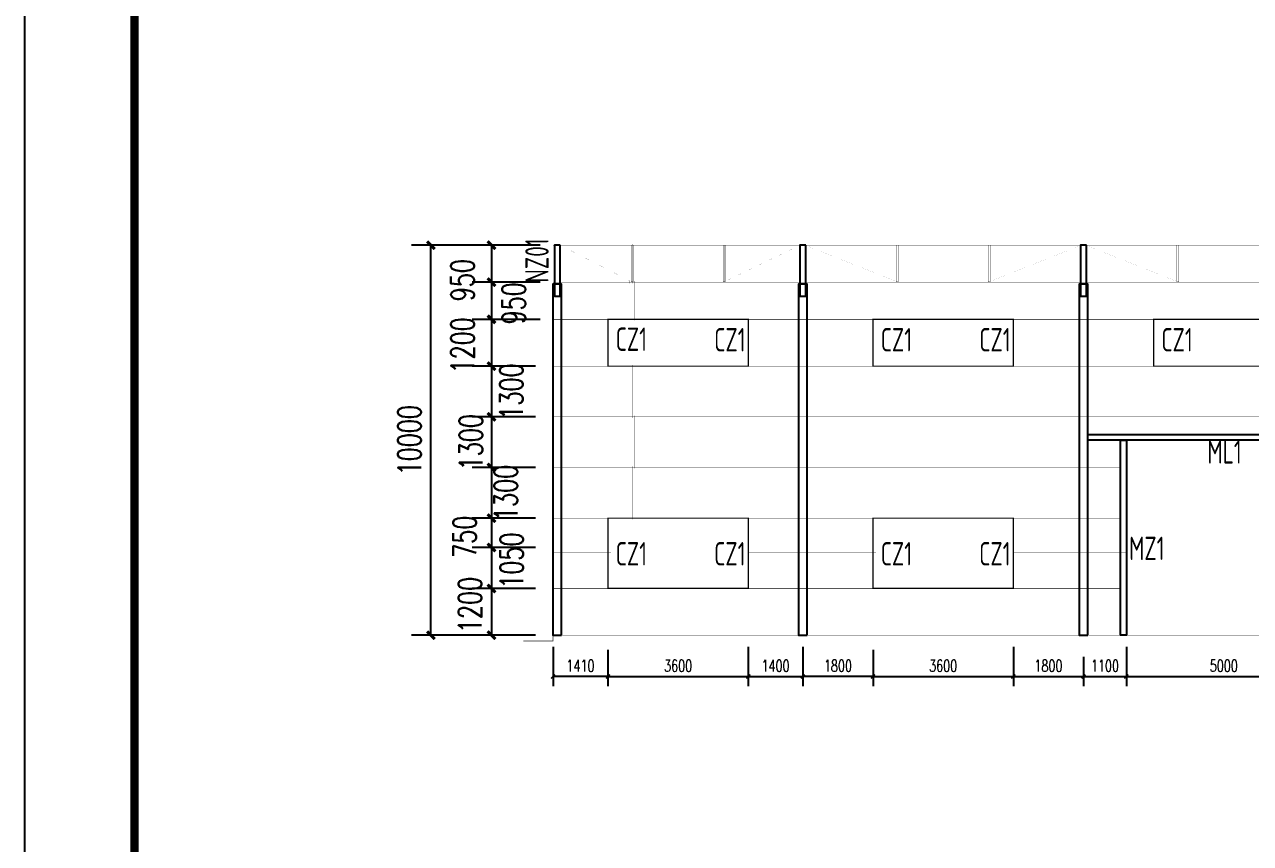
# Model space of a CAD drawing. Extents: x -33967 to 1773478, y -1022458 to -784650.
# Drawn here: x 1394494 to 1425947, y -980458 to -959458 of the extents above; entities that cross this region are included whole.
import ezdxf

# ---------------------------------------------------------------- set-up
doc = ezdxf.new("R2010")
doc.units = 0
doc.header["$LTSCALE"] = 1000
doc.header["$MEASUREMENT"] = 0
doc.linetypes.add('DOTE', pattern=[2.42, 2, -0.2, 0.02, -0.2])
for name, color, linetype in [('AXIS', 3, 'Continuous'), ('DOTE', 1, 'DOTE'), ('GZ', 50, 'Continuous'), ('LT', 27, 'Continuous'), ('PUB_TITLE', 4, 'Continuous'), ('TEXT', 7, 'Continuous')]:
    doc.layers.add(name, color=color, linetype=linetype)
doc.styles.add('_TCH_DIM_T3', font='SIMPLEX', dxfattribs={"width": 0.705882, "bigfont": 'GBCBIG'})
doc.styles.add('TSSD_Label', font='tssdeng.shx', dxfattribs={"width": 0.7, "bigfont": 'hztxt.shx'})
doc.styles.add('TSSD_Norm', font='tssdeng.shx', dxfattribs={"bigfont": 'hztxt.shx'})
doc.dimstyles.new('_TCH_ARCH&&200', dxfattribs={"dimtxt": 595, "dimasz": 200, "dimexe": 500, "dimexo": 600, "dimgap": 252.5, "dimtad": 1, "dimdec": 0, "dimzin": 0, "dimdsep": 46, "dimtxsty": '_TCH_DIM_T3', "dimblk": 'ARCHTICK', "dimcen": 0.09, "dimclrt": 7, "dimazin": 2, "dimtfac": 1, "dimtdec": 0, "dimtix": 1, "dimtmove": 2, "dimatfit": 3, "dimfxl": 1, "dimtolj": 1, "dimtzin": 0, "dimarcsym": 0})
doc.dimstyles.new('TCH-200-1', dxfattribs={"dimtxt": 595, "dimasz": 200, "dimexe": 500, "dimexo": 600, "dimgap": 252.5, "dimtad": 1, "dimdec": 0, "dimzin": 0, "dimdsep": 46, "dimtxsty": '_TCH_DIM_T3', "dimblk": 'ARCHTICK', "dimcen": 0.09, "dimclrd": 3, "dimclre": 3, "dimclrt": 7, "dimazin": 2, "dimtfac": 1, "dimtdec": 0, "dimtix": 1, "dimtmove": 2, "dimatfit": 3, "dimfxl": 1, "dimtolj": 1, "dimtzin": 0, "dimarcsym": 0})
doc.dimstyles.new('TCH_100_1', dxfattribs={"dimtxt": 297.5, "dimasz": 100, "dimexe": 250, "dimexo": 300, "dimgap": 126.25, "dimtad": 1, "dimdec": 0, "dimzin": 0, "dimdsep": 46, "dimtxsty": '_TCH_DIM_T3', "dimblk": 'ARCHTICK', "dimcen": 0.09, "dimclrd": 126, "dimclre": 126, "dimclrt": 7, "dimazin": 2, "dimtfac": 1, "dimtdec": 0, "dimtix": 1, "dimtmove": 2, "dimatfit": 3, "dimfxl": 1, "dimtolj": 1, "dimtzin": 0, "dimarcsym": 0})

# ---------------------------------------------------------------- blocks, each defined once
blk = doc.blocks.new('_ArchTick')
at = {"color": 0, "linetype": 'ByBlock', "const_width": 0.4}
blk.add_lwpolyline([(-0.5, -0.5), (0.5, 0.5)], dxfattribs=at)
blk = doc.blocks.new('*D1600')
at = {"color": 126, "lineweight": -2, "transparency": 16777216}
for p, q in [((1422763, -975418), (1422763, -976427)), ((1421663, -975673), (1421663, -976427)), ((1421663, -976177), (1422763, -976177))]:
    blk.add_line(p, q, dxfattribs=at)
at = {"layer": 'Defpoints', "color": 0, "transparency": 16777216}
for p in [(1422763, -975118), (1421663, -975373), (1422763, -976177)]:
    blk.add_point(p, dxfattribs=at)
at = {"color": 126, "lineweight": -2, "transparency": 16777216, "xscale": 100, "yscale": 100, "zscale": 100, "rotation": 180}
blk.add_blockref('_ArchTick', (1421663, -976177), dxfattribs=at)
at = {"color": 126, "lineweight": -2, "transparency": 16777216, "xscale": 100, "yscale": 100, "zscale": 100}
blk.add_blockref('_ArchTick', (1422763, -976177), dxfattribs=at)
at = {"color": 7, "transparency": 16777216, "insert": (1422213, -975902), "char_height": 297.5, "attachment_point": 5, "style": '_TCH_DIM_T3'}
blk.add_mtext('\\A1;1100', dxfattribs=at)
blk = doc.blocks.new('*D1601')
at = {"color": 126, "lineweight": -2, "transparency": 16777216}
for p, q in [((1422763, -975418), (1422763, -976427)), ((1427763, -975420), (1427763, -976427)), ((1422763, -976177), (1427763, -976177))]:
    blk.add_line(p, q, dxfattribs=at)
at = {"layer": 'Defpoints', "color": 0, "transparency": 16777216}
for p in [(1422763, -975118), (1427763, -975120), (1427763, -976177)]:
    blk.add_point(p, dxfattribs=at)
at = {"color": 126, "lineweight": -2, "transparency": 16777216, "xscale": 100, "yscale": 100, "zscale": 100, "rotation": 180}
blk.add_blockref('_ArchTick', (1422763, -976177), dxfattribs=at)
at = {"color": 126, "lineweight": -2, "transparency": 16777216, "xscale": 100, "yscale": 100, "zscale": 100}
blk.add_blockref('_ArchTick', (1427763, -976177), dxfattribs=at)
at = {"color": 7, "transparency": 16777216, "insert": (1425263, -975902), "char_height": 297.5, "attachment_point": 5, "style": '_TCH_DIM_T3'}
blk.add_mtext('\\A1;5000', dxfattribs=at)
blk = doc.blocks.new('*D1611')
at = {"color": 126, "lineweight": -2, "transparency": 16777216}
for p, q in [((1416263, -975493), (1416263, -976427)), ((1419863, -975418), (1419863, -976427)), ((1416263, -976177), (1419863, -976177))]:
    blk.add_line(p, q, dxfattribs=at)
at = {"layer": 'Defpoints', "color": 0, "transparency": 16777216}
for p in [(1416263, -975193), (1419863, -975118), (1419863, -976177)]:
    blk.add_point(p, dxfattribs=at)
at = {"color": 126, "lineweight": -2, "transparency": 16777216, "xscale": 100, "yscale": 100, "zscale": 100, "rotation": 180}
blk.add_blockref('_ArchTick', (1416263, -976177), dxfattribs=at)
at = {"color": 126, "lineweight": -2, "transparency": 16777216, "xscale": 100, "yscale": 100, "zscale": 100}
blk.add_blockref('_ArchTick', (1419863, -976177), dxfattribs=at)
at = {"color": 7, "transparency": 16777216, "insert": (1418063, -975902), "char_height": 297.5, "attachment_point": 5, "style": '_TCH_DIM_T3'}
blk.add_mtext('\\A1;3600', dxfattribs=at)
blk = doc.blocks.new('*D1612')
at = {"color": 126, "lineweight": -2, "transparency": 16777216}
for p, q in [((1419863, -975493), (1419863, -976427)), ((1421663, -975673), (1421663, -976427)), ((1419863, -976177), (1421663, -976177))]:
    blk.add_line(p, q, dxfattribs=at)
at = {"layer": 'Defpoints', "color": 0, "transparency": 16777216}
for p in [(1419863, -975193), (1421663, -975373), (1421663, -976177)]:
    blk.add_point(p, dxfattribs=at)
at = {"color": 126, "lineweight": -2, "transparency": 16777216, "xscale": 100, "yscale": 100, "zscale": 100, "rotation": 180}
blk.add_blockref('_ArchTick', (1419863, -976177), dxfattribs=at)
at = {"color": 126, "lineweight": -2, "transparency": 16777216, "xscale": 100, "yscale": 100, "zscale": 100}
blk.add_blockref('_ArchTick', (1421663, -976177), dxfattribs=at)
at = {"color": 7, "transparency": 16777216, "insert": (1420763, -975902), "char_height": 297.5, "attachment_point": 5, "style": '_TCH_DIM_T3'}
blk.add_mtext('\\A1;1800', dxfattribs=at)
blk = doc.blocks.new('*D1610')
at = {"color": 126, "lineweight": -2, "transparency": 16777216}
for p, q in [((1416263, -975493), (1416263, -976427)), ((1414463, -975673), (1414463, -976427)), ((1416263, -976177), (1414463, -976177))]:
    blk.add_line(p, q, dxfattribs=at)
at = {"layer": 'Defpoints', "color": 0, "transparency": 16777216}
for p in [(1416263, -975193), (1414463, -975373), (1414463, -976177)]:
    blk.add_point(p, dxfattribs=at)
at = {"color": 126, "lineweight": -2, "transparency": 16777216, "xscale": 100, "yscale": 100, "zscale": 100, "rotation": 180}
blk.add_blockref('_ArchTick', (1414463, -976177), dxfattribs=at)
at = {"color": 126, "lineweight": -2, "transparency": 16777216, "xscale": 100, "yscale": 100, "zscale": 100}
blk.add_blockref('_ArchTick', (1416263, -976177), dxfattribs=at)
at = {"color": 7, "transparency": 16777216, "insert": (1415363, -975902), "char_height": 297.5, "attachment_point": 5, "style": '_TCH_DIM_T3'}
blk.add_mtext('\\A1;1800', dxfattribs=at)
blk = doc.blocks.new('*D1614')
at = {"color": 126, "lineweight": -2, "transparency": 16777216}
for p, q in [((1409463, -975493), (1409463, -976427)), ((1413063, -975418), (1413063, -976427)), ((1409463, -976177), (1413063, -976177))]:
    blk.add_line(p, q, dxfattribs=at)
at = {"layer": 'Defpoints', "color": 0, "transparency": 16777216}
for p in [(1409463, -975193), (1413063, -975118), (1413063, -976177)]:
    blk.add_point(p, dxfattribs=at)
at = {"color": 126, "lineweight": -2, "transparency": 16777216, "xscale": 100, "yscale": 100, "zscale": 100, "rotation": 180}
blk.add_blockref('_ArchTick', (1409463, -976177), dxfattribs=at)
at = {"color": 126, "lineweight": -2, "transparency": 16777216, "xscale": 100, "yscale": 100, "zscale": 100}
blk.add_blockref('_ArchTick', (1413063, -976177), dxfattribs=at)
at = {"color": 7, "transparency": 16777216, "insert": (1411263, -975902), "char_height": 297.5, "attachment_point": 5, "style": '_TCH_DIM_T3'}
blk.add_mtext('\\A1;3600', dxfattribs=at)
blk = doc.blocks.new('*D1615')
at = {"color": 126, "lineweight": -2, "transparency": 16777216}
for p, q in [((1413063, -975493), (1413063, -976427)), ((1414463, -975418), (1414463, -976427)), ((1413063, -976177), (1414463, -976177))]:
    blk.add_line(p, q, dxfattribs=at)
at = {"layer": 'Defpoints', "color": 0, "transparency": 16777216}
for p in [(1413063, -975193), (1414463, -975118), (1414463, -976177)]:
    blk.add_point(p, dxfattribs=at)
at = {"color": 126, "lineweight": -2, "transparency": 16777216, "xscale": 100, "yscale": 100, "zscale": 100, "rotation": 180}
blk.add_blockref('_ArchTick', (1413063, -976177), dxfattribs=at)
at = {"color": 126, "lineweight": -2, "transparency": 16777216, "xscale": 100, "yscale": 100, "zscale": 100}
blk.add_blockref('_ArchTick', (1414463, -976177), dxfattribs=at)
at = {"color": 7, "transparency": 16777216, "insert": (1413763, -975902), "char_height": 297.5, "attachment_point": 5, "style": '_TCH_DIM_T3'}
blk.add_mtext('\\A1;1400', dxfattribs=at)
blk = doc.blocks.new('*D1613')
at = {"color": 126, "lineweight": -2, "transparency": 16777216}
for p, q in [((1408053, -975418), (1408053, -976427)), ((1409463, -975493), (1409463, -976427)), ((1409463, -976177), (1408053, -976177))]:
    blk.add_line(p, q, dxfattribs=at)
at = {"layer": 'Defpoints', "color": 0, "transparency": 16777216}
for p in [(1408053, -975118), (1409463, -975193), (1408053, -976177)]:
    blk.add_point(p, dxfattribs=at)
at = {"color": 126, "lineweight": -2, "transparency": 16777216, "xscale": 100, "yscale": 100, "zscale": 100, "rotation": 180}
blk.add_blockref('_ArchTick', (1408053, -976177), dxfattribs=at)
at = {"color": 126, "lineweight": -2, "transparency": 16777216, "xscale": 100, "yscale": 100, "zscale": 100}
blk.add_blockref('_ArchTick', (1409463, -976177), dxfattribs=at)
at = {"color": 7, "transparency": 16777216, "insert": (1408758, -975902), "char_height": 297.5, "attachment_point": 5, "style": '_TCH_DIM_T3'}
blk.add_mtext('\\A1;1410', dxfattribs=at)
blk = doc.blocks.new('*D1955')
at = {"color": 3, "lineweight": -2, "transparency": 16777216}
for p, q in [((1407453, -965118), (1404421, -965118)), ((1404921, -975118), (1404921, -965118)), ((1407193, -975118), (1404421, -975118))]:
    blk.add_line(p, q, dxfattribs=at)
at = {"layer": 'Defpoints', "color": 0, "transparency": 16777216}
for p in [(1404921, -965118), (1408053, -965118), (1407793, -975118)]:
    blk.add_point(p, dxfattribs=at)
at = {"color": 3, "lineweight": -2, "transparency": 16777216, "xscale": 200, "yscale": 200, "zscale": 200}
for p, rotation in [((1404921, -965118), 90), ((1404921, -975118), 270)]:
    blk.add_blockref('_ArchTick', p, dxfattribs=dict(at, rotation=rotation))
at = {"color": 7, "transparency": 16777216, "insert": (1404371, -970118), "char_height": 595, "attachment_point": 5, "rotation": 90, "style": '_TCH_DIM_T3'}
blk.add_mtext('\\A1;10000', dxfattribs=at)
blk = doc.blocks.new('*D1956')
at = {"layer": 'AXIS', "color": 0, "lineweight": -2, "transparency": 16777216}
for p, q in [((1407723, -967018), (1405975, -967018)), ((1406475, -967018), (1406475, -968218)), ((1407603, -968218), (1405975, -968218))]:
    blk.add_line(p, q, dxfattribs=at)
at = {"layer": 'Defpoints', "color": 0, "transparency": 16777216}
for p in [(1408323, -967018), (1406475, -968218), (1408203, -968218)]:
    blk.add_point(p, dxfattribs=at)
at = {"layer": 'AXIS', "color": 0, "lineweight": -2, "transparency": 16777216, "xscale": 200, "yscale": 200, "zscale": 200}
for p, rotation in [((1406475, -967018), 90), ((1406475, -968218), 270)]:
    blk.add_blockref('_ArchTick', p, dxfattribs=dict(at, rotation=rotation))
at = {"layer": 'AXIS', "color": 7, "transparency": 16777216, "insert": (1405733, -967684), "char_height": 595, "attachment_point": 5, "rotation": 90, "style": '_TCH_DIM_T3'}
blk.add_mtext('\\A1;1200', dxfattribs=at)
blk = doc.blocks.new('*D1957')
at = {"layer": 'AXIS', "color": 0, "lineweight": -2, "transparency": 16777216}
for p, q in [((1407603, -968218), (1405975, -968218)), ((1406475, -968218), (1406475, -969518)), ((1407603, -969518), (1405975, -969518))]:
    blk.add_line(p, q, dxfattribs=at)
at = {"layer": 'Defpoints', "color": 0, "transparency": 16777216}
for p in [(1408203, -968218), (1406475, -969518), (1408203, -969518)]:
    blk.add_point(p, dxfattribs=at)
at = {"layer": 'AXIS', "color": 0, "lineweight": -2, "transparency": 16777216, "xscale": 200, "yscale": 200, "zscale": 200}
for p, rotation in [((1406475, -968218), 90), ((1406475, -969518), 270)]:
    blk.add_blockref('_ArchTick', p, dxfattribs=dict(at, rotation=rotation))
at = {"layer": 'AXIS', "color": 7, "transparency": 16777216, "insert": (1406984, -968868), "char_height": 595, "attachment_point": 5, "rotation": 90, "style": '_TCH_DIM_T3'}
blk.add_mtext('\\A1;1300', dxfattribs=at)
blk = doc.blocks.new('*D1958')
at = {"layer": 'AXIS', "color": 0, "lineweight": -2, "transparency": 16777216}
for p, q in [((1407603, -970818), (1405975, -970818)), ((1406475, -970818), (1406475, -972118)), ((1407603, -972118), (1405975, -972118))]:
    blk.add_line(p, q, dxfattribs=at)
at = {"layer": 'Defpoints', "color": 0, "transparency": 16777216}
for p in [(1408203, -970818), (1406475, -972118), (1408203, -972118)]:
    blk.add_point(p, dxfattribs=at)
at = {"layer": 'AXIS', "color": 0, "lineweight": -2, "transparency": 16777216, "xscale": 200, "yscale": 200, "zscale": 200}
for p, rotation in [((1406475, -970818), 90), ((1406475, -972118), 270)]:
    blk.add_blockref('_ArchTick', p, dxfattribs=dict(at, rotation=rotation))
at = {"layer": 'AXIS', "color": 7, "transparency": 16777216, "insert": (1406842, -971468), "char_height": 595, "attachment_point": 5, "rotation": 90, "style": '_TCH_DIM_T3'}
blk.add_mtext('\\A1;1300', dxfattribs=at)
blk = doc.blocks.new('*D1959')
at = {"layer": 'AXIS', "color": 0, "lineweight": -2, "transparency": 16777216}
for p, q in [((1407603, -972118), (1405975, -972118)), ((1406475, -972118), (1406475, -972868)), ((1407603, -972868), (1405975, -972868))]:
    blk.add_line(p, q, dxfattribs=at)
at = {"layer": 'Defpoints', "color": 0, "transparency": 16777216}
for p in [(1408203, -972118), (1406475, -972868), (1408203, -972868)]:
    blk.add_point(p, dxfattribs=at)
at = {"layer": 'AXIS', "color": 0, "lineweight": -2, "transparency": 16777216, "xscale": 200, "yscale": 200, "zscale": 200}
for p, rotation in [((1406475, -972118), 90), ((1406475, -972868), 270)]:
    blk.add_blockref('_ArchTick', p, dxfattribs=dict(at, rotation=rotation))
at = {"layer": 'AXIS', "color": 7, "transparency": 16777216, "insert": (1405787, -972594), "char_height": 595, "attachment_point": 5, "rotation": 90, "style": '_TCH_DIM_T3'}
blk.add_mtext('\\A1;750', dxfattribs=at)
blk = doc.blocks.new('*D1960')
at = {"layer": 'AXIS', "color": 0, "lineweight": -2, "transparency": 16777216}
for p, q in [((1407603, -973918), (1405975, -973918)), ((1406475, -973918), (1406475, -975118)), ((1407603, -975118), (1405975, -975118))]:
    blk.add_line(p, q, dxfattribs=at)
at = {"layer": 'Defpoints', "color": 0, "transparency": 16777216}
for p in [(1408203, -973918), (1406475, -975118), (1408203, -975118)]:
    blk.add_point(p, dxfattribs=at)
at = {"layer": 'AXIS', "color": 0, "lineweight": -2, "transparency": 16777216, "xscale": 200, "yscale": 200, "zscale": 200}
for p, rotation in [((1406475, -973918), 90), ((1406475, -975118), 270)]:
    blk.add_blockref('_ArchTick', p, dxfattribs=dict(at, rotation=rotation))
at = {"layer": 'AXIS', "color": 7, "transparency": 16777216, "insert": (1405925, -974342), "char_height": 595, "attachment_point": 5, "rotation": 90, "style": '_TCH_DIM_T3'}
blk.add_mtext('\\A1;1200', dxfattribs=at)
blk = doc.blocks.new('*D1963')
at = {"layer": 'AXIS', "color": 0, "lineweight": -2, "transparency": 16777216}
for p, q in [((1407603, -972868), (1405975, -972868)), ((1406475, -972868), (1406475, -973918)), ((1407603, -973918), (1405975, -973918))]:
    blk.add_line(p, q, dxfattribs=at)
at = {"layer": 'Defpoints', "color": 0, "transparency": 16777216}
for p in [(1408203, -972868), (1406475, -973918), (1408203, -973918)]:
    blk.add_point(p, dxfattribs=at)
at = {"layer": 'AXIS', "color": 0, "lineweight": -2, "transparency": 16777216, "xscale": 200, "yscale": 200, "zscale": 200}
for p, rotation in [((1406475, -972868), 90), ((1406475, -973918), 270)]:
    blk.add_blockref('_ArchTick', p, dxfattribs=dict(at, rotation=rotation))
at = {"layer": 'AXIS', "color": 7, "transparency": 16777216, "insert": (1406992, -973204), "char_height": 595, "attachment_point": 5, "rotation": 90, "style": '_TCH_DIM_T3'}
blk.add_mtext('\\A1;1050', dxfattribs=at)
blk = doc.blocks.new('*D1961')
at = {"layer": 'AXIS', "color": 0, "lineweight": -2, "transparency": 16777216}
for p, q in [((1407603, -969518), (1405975, -969518)), ((1406475, -969518), (1406475, -970818)), ((1407603, -970818), (1405975, -970818))]:
    blk.add_line(p, q, dxfattribs=at)
at = {"layer": 'Defpoints', "color": 0, "transparency": 16777216}
for p in [(1408203, -969518), (1406475, -970818), (1408203, -970818)]:
    blk.add_point(p, dxfattribs=at)
at = {"layer": 'AXIS', "color": 0, "lineweight": -2, "transparency": 16777216, "xscale": 200, "yscale": 200, "zscale": 200}
for p, rotation in [((1406475, -969518), 90), ((1406475, -970818), 270)]:
    blk.add_blockref('_ArchTick', p, dxfattribs=dict(at, rotation=rotation))
at = {"layer": 'AXIS', "color": 7, "transparency": 16777216, "insert": (1405945, -970168), "char_height": 595, "attachment_point": 5, "rotation": 90, "style": '_TCH_DIM_T3'}
blk.add_mtext('\\A1;1300', dxfattribs=at)
blk = doc.blocks.new('*D1962')
at = {"layer": 'AXIS', "color": 0, "lineweight": -2, "transparency": 16777216}
for p, q in [((1407723, -965118), (1405975, -965118)), ((1406475, -965118), (1406475, -966068)), ((1407603, -966068), (1405975, -966068))]:
    blk.add_line(p, q, dxfattribs=at)
at = {"layer": 'Defpoints', "color": 0, "transparency": 16777216}
for p in [(1408323, -965118), (1406475, -966068), (1408203, -966068)]:
    blk.add_point(p, dxfattribs=at)
at = {"layer": 'AXIS', "color": 0, "lineweight": -2, "transparency": 16777216, "xscale": 200, "yscale": 200, "zscale": 200}
for p, rotation in [((1406475, -965118), 90), ((1406475, -966068), 270)]:
    blk.add_blockref('_ArchTick', p, dxfattribs=dict(at, rotation=rotation))
at = {"layer": 'AXIS', "color": 7, "transparency": 16777216, "insert": (1405733, -966013), "char_height": 595, "attachment_point": 5, "rotation": 90, "style": '_TCH_DIM_T3'}
blk.add_mtext('\\A1;950', dxfattribs=at)
blk = doc.blocks.new('*D1964')
at = {"layer": 'AXIS', "color": 0, "lineweight": -2, "transparency": 16777216}
for p, q in [((1407723, -966067), (1405975, -966067)), ((1406475, -966067), (1406475, -967018)), ((1407603, -967018), (1405975, -967018))]:
    blk.add_line(p, q, dxfattribs=at)
at = {"layer": 'Defpoints', "color": 0, "transparency": 16777216}
for p in [(1408323, -966067), (1406475, -967018), (1408203, -967018)]:
    blk.add_point(p, dxfattribs=at)
at = {"layer": 'AXIS', "color": 0, "lineweight": -2, "transparency": 16777216, "xscale": 200, "yscale": 200, "zscale": 200}
for p, rotation in [((1406475, -966067), 90), ((1406475, -967018), 270)]:
    blk.add_blockref('_ArchTick', p, dxfattribs=dict(at, rotation=rotation))
at = {"layer": 'AXIS', "color": 7, "transparency": 16777216, "insert": (1407046, -966608), "char_height": 595, "attachment_point": 5, "rotation": 90, "style": '_TCH_DIM_T3'}
blk.add_mtext('\\A1;950', dxfattribs=at)

msp = doc.modelspace()

# ---------------------------------------------------------------- linework, layer by layer
at = {"const_width": 30}
for points in [[(1413062.6, -967017.8), (1409462.6, -967017.8), (1409462.6, -968217.8), (1413062.6, -968217.8)], [(1419862.6, -967017.8), (1416262.6, -967017.8), (1416262.6, -968217.8), (1419862.6, -968217.8)], [(1427062.6, -967017.8), (1423462.6, -967017.8), (1423462.6, -968217.8), (1427062.6, -968217.8)], [(1413062.6, -972117.8), (1409462.6, -972117.8), (1409462.6, -973917.8), (1413062.6, -973917.8)], [(1419862.6, -972117.8), (1416262.6, -972117.8), (1416262.6, -973917.8), (1419862.6, -973917.8)]]:
    msp.add_lwpolyline(points, close=True, dxfattribs=at)
at = {"layer": 'AXIS', "color": 6, "linetype": 'ByBlock'}
for p, q in [((1428752.6, -969977.9), (1421772.7, -969977.6)), ((1428752.6, -970117.6), (1421772.7, -970117.6))]:
    msp.add_line(p, q, dxfattribs=at)
at = {"layer": 'AXIS', "color": 3, "linetype": 'ByBlock', "const_width": 1}
for points in [[(1408297.7, -965087.8), (1408297.7, -965147.8), (1410024.2, -966030.8), (1410024.2, -966090.8)], [(1410084.2, -965087.8), (1410084.2, -965147.8), (1410084.2, -966030.8), (1410084.2, -966090.8)], [(1412441.1, -965087.8), (1412441.1, -965147.8), (1412441.1, -966030.8), (1412441.1, -966090.8)], [(1414327.6, -965087.8), (1414327.6, -965147.8), (1412501.1, -966030.8), (1412501.1, -966090.8)], [(1414597.6, -965087.8), (1414597.6, -965147.8), (1416824.2, -966030.8), (1416824.2, -966090.8)], [(1416884.2, -965087.8), (1416884.2, -965147.8), (1416884.2, -966030.8), (1416884.2, -966090.8)], [(1419241.1, -965087.8), (1419241.1, -965147.8), (1419241.1, -966030.8), (1419241.1, -966090.8)], [(1421527.6, -965087.8), (1421527.6, -965147.8), (1419301.1, -966030.8), (1419301.1, -966090.8)], [(1421797.6, -965087.8), (1421797.6, -965147.8), (1424024.2, -966030.8), (1424024.2, -966090.8)], [(1424084.2, -965087.8), (1424084.2, -965147.8), (1424084.2, -966030.8), (1424084.2, -966090.8)], [(1410144.2, -967047.8), (1410144.2, -966987.8), (1410144.2, -966090.8), (1410144.2, -966030.8)], [(1412381.1, -967047.8), (1412381.1, -966987.8), (1412381.1, -966090.8), (1412381.1, -966030.8)], [(1416944.2, -967047.8), (1416944.2, -966987.8), (1416944.2, -966090.8), (1416944.2, -966030.8)], [(1419181.1, -967047.8), (1419181.1, -966987.8), (1419181.1, -966090.8), (1419181.1, -966030.8)], [(1424144.2, -967047.8), (1424144.2, -966987.8), (1424144.2, -966090.8), (1424144.2, -966030.8)], [(1410084.2, -969547.8), (1410084.2, -969487.8), (1410084.2, -968247.9), (1410084.2, -968187.9)], [(1412441.1, -969547.8), (1412441.1, -969487.8), (1412441.1, -968247.9), (1412441.1, -968187.9)], [(1416884.2, -969547.8), (1416884.2, -969487.8), (1416884.2, -968247.9), (1416884.2, -968187.9)], [(1419241.1, -969547.8), (1419241.1, -969487.8), (1419241.1, -968247.9), (1419241.1, -968187.9)], [(1424084.2, -969547.8), (1424084.2, -969487.8), (1424084.2, -968247.9), (1424084.2, -968187.9)], [(1410144.2, -969487.9), (1410144.2, -969547.9), (1410144.2, -970780.8), (1410144.2, -970840.8)], [(1412381.1, -969487.9), (1412381.1, -969547.9), (1412381.1, -970780.8), (1412381.1, -970840.8)], [(1416944.2, -969487.9), (1416944.2, -969547.9), (1416944.2, -970780.8), (1416944.2, -970840.8)], [(1419181.1, -969487.9), (1419181.1, -969547.9), (1419181.1, -970780.8), (1419181.1, -970840.8)], [(1424144.2, -969487.9), (1424144.2, -969547.9), (1424144.2, -969947.7), (1424144.2, -970007.7)], [(1410084.2, -972147.9), (1410084.2, -972087.9), (1410084.2, -970847.9), (1410084.2, -970787.9)], [(1412441.1, -972147.9), (1412441.1, -972087.9), (1412441.1, -970847.9), (1412441.1, -970787.9)], [(1416884.2, -972147.9), (1416884.2, -972087.9), (1416884.2, -970847.9), (1416884.2, -970787.9)], [(1419241.1, -972147.9), (1419241.1, -972087.9), (1419241.1, -970847.9), (1419241.1, -970787.9)]]:
    msp.add_lwpolyline(points, dxfattribs=at)
at = {"layer": 'AXIS', "color": 6, "linetype": 'ByBlock', "const_width": 10}
for points in [[(1410109.2, -965117.8), (1410059.2, -965117.8), (1410059.2, -966060.8), (1410109.2, -966060.8)], [(1412416.1, -965117.8), (1412466.1, -965117.8), (1412466.1, -966060.8), (1412416.1, -966060.8)], [(1416909.2, -965117.8), (1416859.2, -965117.8), (1416859.2, -966060.8), (1416909.2, -966060.8)], [(1419216.1, -965117.8), (1419266.1, -965117.8), (1419266.1, -966060.8), (1419216.1, -966060.8)], [(1424109.2, -965117.8), (1424059.2, -965117.8), (1424059.2, -966060.8), (1424109.2, -966060.8)]]:
    msp.add_lwpolyline(points, close=True, dxfattribs=at)
at = {"layer": 'AXIS', "color": 6, "linetype": 'ByBlock'}
msp.add_lwpolyline([(1422612.6, -970117.8), (1422762.6, -970117.8), (1422762.6, -975117.8), (1422612.6, -975117.8)], close=True, dxfattribs=at)
at = {"layer": 'DOTE', "linetype": 'DOTE', "const_width": 15}
msp.add_lwpolyline([(1464072.6, -975117.8), (1408052.6, -975117.8), (1408052.6, -975267.8), (1407290.7, -975267.8)], dxfattribs=at)
at = {"layer": 'DOTE', "color": 1, "linetype": 'DOTE', "const_width": 15}
msp.add_lwpolyline([(1408052.6, -975117.8), (1464072.6, -975117.8), (1464072.6, -975267.8), (1464834.4, -975267.8)], dxfattribs=at)
at = {"layer": 'GZ', "color": 8}
for points in [[(1408237.7, -965117.8), (1408087.7, -965117.8), (1408087.7, -966421.4), (1408237.7, -966421.4)], [(1414537.6, -965117.8), (1414387.6, -965117.8), (1414387.6, -966421.4), (1414537.6, -966421.4)], [(1421737.6, -965117.8), (1421587.6, -965117.8), (1421587.6, -966421.4), (1421737.6, -966421.4)], [(1408272.6, -975117.8), (1408272.9, -966118.2), (1408052.6, -966117.8), (1408052.6, -975117.8)], [(1414572.6, -975117.8), (1414572.9, -966118.2), (1414352.6, -966117.8), (1414352.6, -975117.8)], [(1421772.6, -975117.8), (1421772.9, -966118.2), (1421552.6, -966117.8), (1421552.6, -975117.8)]]:
    msp.add_lwpolyline(points, close=True, dxfattribs=at)
at = {"layer": 'LT', "linetype": 'ByBlock', "const_width": 10}
for points in [[(1408052.6, -965117.8), (1464072.6, -965117.8)], [(1408052.6, -966068), (1464075.2, -966068)], [(1408052.6, -967017.8), (1464072.6, -967017.8)], [(1408052.6, -968217.8), (1464072.6, -968217.8)], [(1408052.6, -969517.9), (1464072.6, -969517.9)], [(1408052.6, -970817.9), (1422612.6, -970817.9)], [(1408052.6, -972125), (1422612.6, -972125)], [(1408052.6, -972990.8), (1409539.1, -972990.8)], [(1413050.5, -972990.8), (1416339.1, -972990.8)], [(1419850.5, -972990.8), (1422762.6, -972990.8)], [(1408052.6, -973924.9), (1422612.6, -973924.9)]]:
    msp.add_lwpolyline(points, dxfattribs=at)
at = {"layer": 'PUB_TITLE'}
msp.add_lwpolyline([(1394494.4, -1022458.4), (1513294.4, -1022458.4), (1513294.4, -938458.4), (1394494.4, -938458.4)], close=True, dxfattribs=at)
at = {"layer": 'PUB_TITLE', "const_width": 212.1}
msp.add_lwpolyline([(1397314.7, -1021044.2), (1397314.7, -939872.6), (1511294.4, -939872.6), (1511294.4, -1021044.2)], close=True, dxfattribs=at)

# ---------------------------------------------------------------- texts
at = {"layer": 'TEXT', "style": 'TSSD_Norm', "width": 0.7}
msp.add_text('NZ01', height=600, rotation=90, dxfattribs=at).set_placement((1407941.1, -966076.3))
at = {"layer": 'TEXT', "style": 'TSSD_Label', "width": 0.7}
for s, p in [('CZ1', (1409660.3, -967827.8)), ('CZ1', (1412188.2, -967841.3)), ('CZ1', (1416460.3, -967841.3)), ('CZ1', (1418988.2, -967841.3)), ('CZ1', (1423660.3, -967841.3)), ('ML1', (1424842.2, -970717.8)), ('CZ1', (1409660.3, -973329.5)), ('CZ1', (1412186.3, -973329.5)), ('CZ1', (1416460.3, -973329.5)), ('CZ1', (1418986.3, -973329.5)), ('MZ1', (1422833.7, -973191.2))]:
    msp.add_text(s, height=600, dxfattribs=at).set_placement(p)

# ---------------------------------------------------------------- dimensions: what is measured, and where the dimension line sits
for base, p1, p2, angle, dimstyle, picture, middle in [((1404921, -965117.8), (1407793, -975117.8), (1408052.6, -965117.8), 90, 'TCH-200-1', '*D1955', (1404371, -970117.8)), ((1408052.6, -976176.8), (1409462.6, -975193.2), (1408052.6, -975117.8), 180, 'TCH_100_1', '*D1613', (1408757.6, -975901.8)), ((1414462.6, -976176.8), (1416262.6, -975193.2), (1414462.6, -975373.1), 180, 'TCH_100_1', '*D1610', (1415362.6, -975901.8))]:
    dim = msp.add_linear_dim(base=base, p1=p1, p2=p2, angle=angle, dimstyle=dimstyle)
    dim.commit()
    dim.dimension.update_dxf_attribs({"geometry": picture, "text_midpoint": middle})
for base, p1, p2, picture, middle in [((1413062.6, -976176.8), (1409462.6, -975193.2), (1413062.6, -975117.8), '*D1614', (1411262.6, -975901.8)), ((1414462.6, -976176.8), (1413062.6, -975193.2), (1414462.6, -975117.8), '*D1615', (1413762.6, -975901.8)), ((1419862.6, -976176.8), (1416262.6, -975193.2), (1419862.6, -975117.8), '*D1611', (1418062.6, -975901.8)), ((1421662.6, -976176.8), (1419862.6, -975193.2), (1421662.6, -975373.1), '*D1612', (1420762.6, -975901.8)), ((1422762.6, -976176.8), (1421662.6, -975373.1), (1422762.6, -975117.8), '*D1600', (1422212.6, -975901.8)), ((1427762.6, -976176.8), (1422762.6, -975117.8), (1427762.6, -975120.3), '*D1601', (1425262.6, -975901.8))]:
    dim = msp.add_linear_dim(base=base, p1=p1, p2=p2, dimstyle='TCH_100_1')
    dim.commit()
    dim.dimension.update_dxf_attribs({"geometry": picture, "text_midpoint": middle})
at = {"layer": 'AXIS'}
for base, p1, p2, picture, middle in [((1406475.1, -966068), (1408323.2, -965117.6), (1408202.6, -966068), '*D1962', (1405732.9, -966012.9)), ((1406475.1, -967017.8), (1408323.2, -966067.5), (1408202.6, -967017.8), '*D1964', (1407045.6, -966607.6)), ((1406475.1, -968217.9), (1408323.2, -967017.8), (1408202.6, -968217.9), '*D1956', (1405732.9, -967683.5)), ((1406475.1, -969517.9), (1408202.6, -968217.9), (1408202.6, -969517.9), '*D1957', (1406983.9, -968867.9)), ((1406475.1, -970817.9), (1408202.6, -969517.9), (1408202.6, -970817.9), '*D1961', (1405944.6, -970167.9)), ((1406475.1, -972117.9), (1408202.6, -970817.9), (1408202.6, -972117.9), '*D1958', (1406842, -971467.9)), ((1406475.1, -972867.7), (1408202.6, -972117.9), (1408202.6, -972867.7), '*D1959', (1405786.6, -972594.2)), ((1406475.1, -973917.8), (1408202.6, -972867.7), (1408202.6, -973917.8), '*D1963', (1406992, -973204.5)), ((1406475.1, -975117.8), (1408202.6, -973917.8), (1408202.6, -975117.8), '*D1960', (1405925.1, -974341.7))]:
    dim = msp.add_linear_dim(base=base, p1=p1, p2=p2, angle=270, dimstyle='_TCH_ARCH&&200', dxfattribs=at)
    dim.commit()
    dim.dimension.update_dxf_attribs({"geometry": picture, "text_midpoint": middle, "dimtype": 128})

doc.saveas('drawing.dxf')
